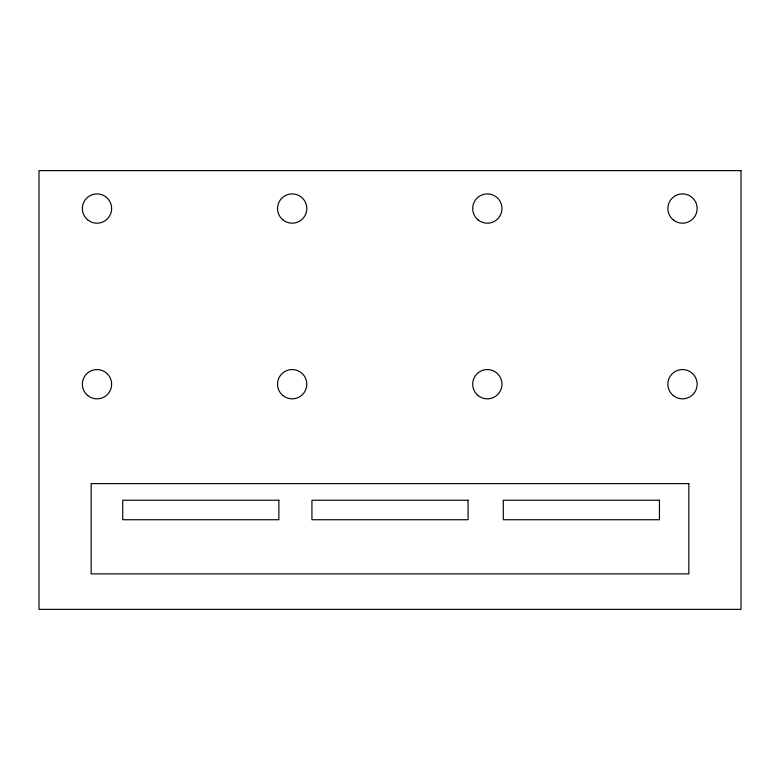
<?xml version="1.0" encoding="UTF-8"?>
<svg xmlns="http://www.w3.org/2000/svg" width="780" height="780" viewBox="0 0 780 780"><rect width="100%" height="100%" fill="white"/><g stroke="black" fill="none" stroke-linecap="round" stroke-linejoin="round"><path stroke-width="1.17" d="M741 170.625L39 170.625L39 609.375L741 609.375L741 170.625M688.847 483.61L91.153 483.61L91.153 573.875L688.847 573.875L688.847 483.61M278.869 500.224L122.733 500.224L122.733 519.733L278.869 519.733L278.869 500.224M468.068 500.224L311.932 500.224L311.932 519.733L468.068 519.733L468.068 500.224M659.441 500.224L503.305 500.224L503.305 519.733L659.441 519.733L659.441 500.224M87.779 219.911A14.635 14.635 0 0 0 111.452 210.844A14.635 14.635 0 0 0 91.767 194.873A14.635 14.635 0 0 0 87.779 219.911M87.779 395.567A14.635 14.635 0 0 0 111.452 386.49A14.635 14.635 0 0 0 91.767 370.529A14.635 14.635 0 0 0 87.779 395.567M282.945 395.567A14.635 14.635 0 0 0 306.628 386.49A14.635 14.635 0 0 0 286.933 370.529A14.635 14.635 0 0 0 282.945 395.567M282.945 219.911A14.635 14.635 0 0 0 306.628 210.844A14.635 14.635 0 0 0 286.933 194.873A14.635 14.635 0 0 0 282.945 219.911M673.286 219.911A14.635 14.635 0 0 0 696.959 210.844A14.635 14.635 0 0 0 677.264 194.873A14.635 14.635 0 0 0 673.286 219.911M478.111 219.911A14.635 14.635 0 0 0 501.793 210.844A14.635 14.635 0 0 0 482.098 194.873A14.635 14.635 0 0 0 478.111 219.911M673.286 395.567A14.635 14.635 0 0 0 696.959 386.49A14.635 14.635 0 0 0 677.264 370.529A14.635 14.635 0 0 0 673.286 395.567M478.111 395.567A14.635 14.635 0 0 0 501.793 386.49A14.635 14.635 0 0 0 482.098 370.529A14.635 14.635 0 0 0 478.111 395.567"/></g></svg>
